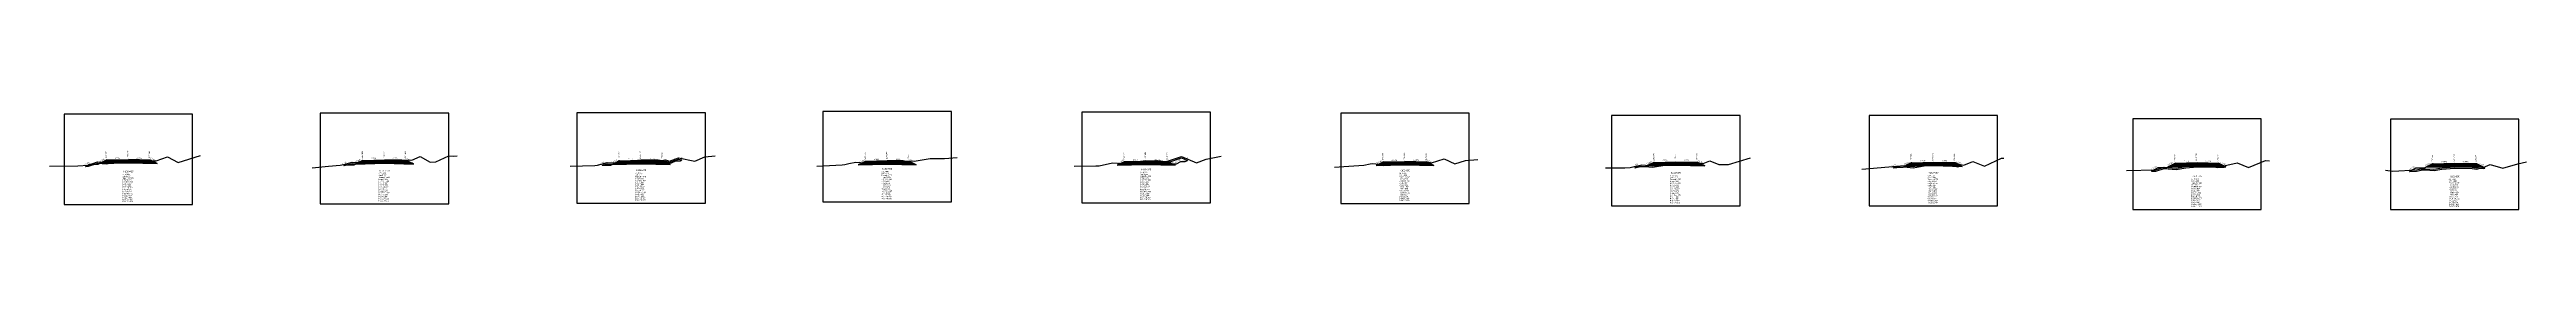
# Model space of a CAD drawing. Extents: x -7 to 78429, y 1189 to 1262.
# Drawn here: x 40492 to 41064, y 1235 to 1257 of the extents above; entities that cross this region are included whole.
import ezdxf
from ezdxf.enums import TextEntityAlignment as Align

# ---------------------------------------------------------------- set-up
doc = ezdxf.new("R2010")
doc.units = 0

msp = doc.modelspace()

# ---------------------------------------------------------------- linework, layer by layer
at = {"layer": 'A4_BORDER', "color": 7}
for points in [[(40495.07, 1235.831), (40524.77, 1235.831), (40524.77, 1256.831), (40495.07, 1256.831), (40495.07, 1235.831)], [(40554.271, 1236.025), (40583.971, 1236.025), (40583.971, 1257.025), (40554.271, 1257.025), (40554.271, 1236.025)], [(40613.601, 1236.145), (40643.301, 1236.145), (40643.301, 1257.145), (40613.601, 1257.145), (40613.601, 1236.145)], [(40670.496, 1236.459), (40700.196, 1236.459), (40700.196, 1257.459), (40670.496, 1257.459), (40670.496, 1236.459)], [(40730.356, 1236.287), (40760.056, 1236.287), (40760.056, 1257.287), (40730.356, 1257.287), (40730.356, 1236.287)], [(40790.204, 1236.069), (40819.904, 1236.069), (40819.904, 1257.069), (40790.204, 1257.069), (40790.204, 1236.069)], [(40852.818, 1235.543), (40882.518, 1235.543), (40882.518, 1256.543), (40852.818, 1256.543), (40852.818, 1235.543)], [(40912.358, 1235.544), (40942.058, 1235.544), (40942.058, 1256.544), (40912.358, 1256.544), (40912.358, 1235.544)], [(40973.321, 1234.731), (41003.021, 1234.731), (41003.021, 1255.731), (40973.321, 1255.731), (40973.321, 1234.731)], [(41032.876, 1234.684), (41062.576, 1234.684), (41062.576, 1255.684), (41032.876, 1255.684), (41032.876, 1234.684)]]:
    msp.add_lwpolyline(points, dxfattribs=at)
at = {"layer": 'CLEAR_GROUND', "color": 8}
for points in [[(40500.025, 1244.681), (40500.698, 1244.729), (40502.836, 1245.478), (40504.802, 1245.303), (40507.194, 1245.709), (40509.936, 1245.881), (40513.901, 1245.864), (40514.737, 1245.692), (40515.962, 1245.671)], [(40559.725, 1244.875), (40559.772, 1244.884), (40561.673, 1245.374), (40563.974, 1245.283), (40566.047, 1245.673), (40569.187, 1245.944), (40573.071, 1245.925), (40573.895, 1245.729), (40574.592, 1245.866)], [(40619.425, 1244.995), (40620.64, 1245.331), (40622.454, 1245.198), (40625.323, 1245.636), (40628.404, 1245.963), (40632.385, 1245.944), (40633.436, 1245.781), (40634.059, 1245.881), (40635.036, 1245.603), (40637.123, 1246.358), (40637.853, 1246.211)], [(40679.125, 1245.309), (40680.224, 1245.224), (40681.979, 1245.544), (40685.348, 1245.809), (40688.975, 1245.734), (40690.087, 1245.512), (40690.743, 1245.704), (40690.784, 1245.7)], [(40738.825, 1245.137), (40739.779, 1245.063), (40741.984, 1245.407), (40745.162, 1245.736), (40748.618, 1245.7), (40749.595, 1245.521), (40750.455, 1245.668), (40753.404, 1246.697), (40754.749, 1246.099)], [(40798.525, 1244.973), (40799.987, 1244.875), (40801.504, 1245.154), (40804.984, 1245.517), (40808.615, 1245.393), (40809.678, 1245.261), (40810.141, 1245.427), (40811.067, 1245.23)], [(40858.225, 1244.393), (40859.821, 1244.745), (40862.288, 1244.546), (40865.102, 1244.953), (40867.606, 1245.244), (40867.69, 1245.234), (40871.587, 1245.196), (40872.657, 1245.082), (40873.576, 1245.181), (40873.609, 1245.175)], [(40917.925, 1244.394), (40918.737, 1244.468), (40920.435, 1244.627), (40922.52, 1244.409), (40925.057, 1244.827), (40927.261, 1244.966), (40931.948, 1244.819), (40932.882, 1244.625), (40933.6, 1244.838), (40933.675, 1244.822)], [(40977.625, 1243.581), (40978.639, 1243.61), (40980.585, 1244.219), (40983.328, 1244.021), (40985.572, 1244.36), (40988.239, 1244.627), (40992.545, 1244.521), (40992.816, 1244.426), (40994.144, 1244.498), (40994.438, 1244.55), (40994.83, 1244.634)], [(41037.325, 1243.534), (41038.925, 1243.616), (41039.983, 1243.838), (41040.966, 1243.87), (41042.97, 1243.724), (41044.801, 1244.089), (41047.712, 1244.327), (41051.768, 1244.247), (41052.749, 1244.024), (41053.611, 1244.278), (41054.403, 1244.178), (41054.741, 1244.327)]]:
    msp.add_lwpolyline(points, dxfattribs=at)
at = {"layer": 'DESIGN_ROAD_TRIMMED', "color": 1}
for points in [[(40500.025, 1244.681), (40500.92, 1245.192), (40502.92, 1245.192), (40504.92, 1246.192), (40504.92, 1246.192), (40504.815, 1246.139), (40504.815, 1246.139), (40504.499, 1245.981), (40504.499, 1245.981), (40504.183, 1245.824), (40504.183, 1245.824), (40503.867, 1245.666), (40503.867, 1245.666), (40503.551, 1245.508), (40503.551, 1245.508), (40503.236, 1245.35), (40509.92, 1245.517), (40509.92, 1245.667), (40509.92, 1245.667), (40509.92, 1245.817), (40509.92, 1245.817), (40509.92, 1245.967), (40509.92, 1245.967), (40509.92, 1246.117), (40509.92, 1246.117), (40509.92, 1246.267), (40509.92, 1246.267), (40509.92, 1246.317), (40509.92, 1246.317), (40509.92, 1246.317), (40509.92, 1246.317), (40509.92, 1246.317), (40509.92, 1246.267), (40509.92, 1246.267), (40509.92, 1246.117), (40509.92, 1246.117), (40509.92, 1245.967), (40509.92, 1245.967), (40509.92, 1245.817), (40509.92, 1245.817), (40509.92, 1245.667), (40509.92, 1245.667), (40509.92, 1245.517), (40516.604, 1245.35), (40516.288, 1245.508), (40516.288, 1245.508), (40515.973, 1245.666), (40515.973, 1245.666), (40515.657, 1245.824), (40515.657, 1245.824), (40515.341, 1245.981), (40515.341, 1245.981), (40515.025, 1246.139), (40515.025, 1246.139), (40514.92, 1246.192), (40514.92, 1246.192), (40515.962, 1245.671)], [(40559.725, 1244.875), (40560.121, 1245.101), (40562.121, 1245.101), (40564.121, 1246.101), (40564.121, 1246.101), (40564.016, 1246.048), (40564.016, 1246.048), (40563.7, 1245.89), (40563.7, 1245.89), (40563.384, 1245.733), (40563.384, 1245.733), (40563.068, 1245.575), (40563.068, 1245.575), (40562.752, 1245.417), (40562.752, 1245.417), (40562.437, 1245.259), (40569.121, 1245.426), (40569.121, 1245.576), (40569.121, 1245.576), (40569.121, 1245.726), (40569.121, 1245.726), (40569.121, 1245.876), (40569.121, 1245.876), (40569.121, 1246.026), (40569.121, 1246.026), (40569.121, 1246.176), (40569.121, 1246.176), (40569.121, 1246.226), (40569.121, 1246.226), (40569.121, 1246.226), (40569.121, 1246.226), (40569.121, 1246.226), (40569.121, 1246.176), (40569.121, 1246.176), (40569.121, 1246.026), (40569.121, 1246.026), (40569.121, 1245.876), (40569.121, 1245.876), (40569.121, 1245.726), (40569.121, 1245.726), (40569.121, 1245.576), (40569.121, 1245.576), (40569.121, 1245.426), (40575.805, 1245.259), (40575.489, 1245.417), (40575.489, 1245.417), (40575.173, 1245.575), (40575.173, 1245.575), (40574.858, 1245.733), (40574.858, 1245.733), (40574.542, 1245.89), (40574.542, 1245.89), (40574.226, 1246.048), (40574.226, 1246.048), (40574.121, 1246.101), (40574.121, 1246.101), (40574.592, 1245.866)], [(40619.425, 1244.995), (40619.451, 1245.01), (40621.451, 1245.01), (40623.451, 1246.01), (40623.451, 1246.01), (40623.346, 1245.957), (40623.346, 1245.957), (40623.03, 1245.799), (40623.03, 1245.799), (40622.714, 1245.642), (40622.714, 1245.642), (40622.399, 1245.484), (40622.399, 1245.484), (40622.083, 1245.326), (40622.083, 1245.326), (40621.767, 1245.168), (40628.451, 1245.335), (40628.451, 1245.485), (40628.451, 1245.485), (40628.451, 1245.635), (40628.451, 1245.635), (40628.451, 1245.785), (40628.451, 1245.785), (40628.451, 1245.935), (40628.451, 1245.935), (40628.451, 1246.085), (40628.451, 1246.085), (40628.451, 1246.135), (40628.451, 1246.135), (40628.451, 1246.135), (40628.451, 1246.135), (40628.451, 1246.135), (40628.451, 1246.085), (40628.451, 1246.085), (40628.451, 1245.935), (40628.451, 1245.935), (40628.451, 1245.785), (40628.451, 1245.785), (40628.451, 1245.635), (40628.451, 1245.635), (40628.451, 1245.485), (40628.451, 1245.485), (40628.451, 1245.335), (40635.135, 1245.168), (40634.82, 1245.326), (40634.82, 1245.326), (40634.504, 1245.484), (40634.504, 1245.484), (40634.188, 1245.642), (40634.188, 1245.642), (40633.872, 1245.799), (40633.872, 1245.799), (40633.556, 1245.957), (40633.556, 1245.957), (40633.451, 1246.01), (40633.451, 1246.01), (40634.451, 1245.51), (40635.451, 1245.51), (40636.451, 1246.01), (40637.451, 1246.01), (40637.853, 1246.211)], [(40679.125, 1245.309), (40680.346, 1245.919), (40680.346, 1245.919), (40680.241, 1245.866), (40680.241, 1245.866), (40679.925, 1245.708), (40679.925, 1245.708), (40679.609, 1245.551), (40679.609, 1245.551), (40679.294, 1245.393), (40679.294, 1245.393), (40678.978, 1245.235), (40678.978, 1245.235), (40678.662, 1245.077), (40685.346, 1245.244), (40685.346, 1245.394), (40685.346, 1245.394), (40685.346, 1245.544), (40685.346, 1245.544), (40685.346, 1245.694), (40685.346, 1245.694), (40685.346, 1245.844), (40685.346, 1245.844), (40685.346, 1245.994), (40685.346, 1245.994), (40685.346, 1246.044), (40685.346, 1246.044), (40685.346, 1246.044), (40685.346, 1246.044), (40685.346, 1246.044), (40685.346, 1245.994), (40685.346, 1245.994), (40685.346, 1245.844), (40685.346, 1245.844), (40685.346, 1245.694), (40685.346, 1245.694), (40685.346, 1245.544), (40685.346, 1245.544), (40685.346, 1245.394), (40685.346, 1245.394), (40685.346, 1245.244), (40692.03, 1245.077), (40691.715, 1245.235), (40691.715, 1245.235), (40691.399, 1245.393), (40691.399, 1245.393), (40691.083, 1245.551), (40691.083, 1245.551), (40690.767, 1245.708), (40690.767, 1245.708), (40690.452, 1245.866), (40690.452, 1245.866), (40690.346, 1245.919), (40690.346, 1245.919), (40690.784, 1245.7)], [(40738.825, 1245.137), (40740.206, 1245.828), (40740.206, 1245.828), (40740.101, 1245.775), (40740.101, 1245.775), (40739.785, 1245.617), (40739.785, 1245.617), (40739.469, 1245.46), (40739.469, 1245.46), (40739.154, 1245.302), (40739.154, 1245.302), (40738.838, 1245.144), (40738.838, 1245.144), (40738.522, 1244.986), (40745.206, 1245.153), (40745.206, 1245.303), (40745.206, 1245.303), (40745.206, 1245.453), (40745.206, 1245.453), (40745.206, 1245.603), (40745.206, 1245.603), (40745.206, 1245.753), (40745.206, 1245.753), (40745.206, 1245.903), (40745.206, 1245.903), (40745.206, 1245.953), (40745.206, 1245.953), (40745.206, 1245.953), (40745.206, 1245.953), (40745.206, 1245.953), (40745.206, 1245.903), (40745.206, 1245.903), (40745.206, 1245.753), (40745.206, 1245.753), (40745.206, 1245.603), (40745.206, 1245.603), (40745.206, 1245.453), (40745.206, 1245.453), (40745.206, 1245.303), (40745.206, 1245.303), (40745.206, 1245.153), (40751.891, 1244.986), (40751.575, 1245.144), (40751.575, 1245.144), (40751.259, 1245.302), (40751.259, 1245.302), (40750.943, 1245.46), (40750.943, 1245.46), (40750.627, 1245.617), (40750.627, 1245.617), (40750.312, 1245.775), (40750.312, 1245.775), (40750.206, 1245.828), (40750.206, 1245.828), (40751.206, 1245.328), (40752.206, 1245.328), (40753.206, 1245.828), (40754.206, 1245.828), (40754.749, 1246.099)], [(40798.525, 1244.973), (40800.054, 1245.737), (40800.054, 1245.737), (40799.949, 1245.684), (40799.949, 1245.684), (40799.633, 1245.526), (40799.633, 1245.526), (40799.317, 1245.369), (40799.317, 1245.369), (40799.002, 1245.211), (40799.002, 1245.211), (40798.686, 1245.053), (40798.686, 1245.053), (40798.37, 1244.895), (40805.054, 1245.062), (40805.054, 1245.212), (40805.054, 1245.212), (40805.054, 1245.362), (40805.054, 1245.362), (40805.054, 1245.512), (40805.054, 1245.512), (40805.054, 1245.662), (40805.054, 1245.662), (40805.054, 1245.812), (40805.054, 1245.812), (40805.054, 1245.862), (40805.054, 1245.862), (40805.054, 1245.862), (40805.054, 1245.862), (40805.054, 1245.862), (40805.054, 1245.812), (40805.054, 1245.812), (40805.054, 1245.662), (40805.054, 1245.662), (40805.054, 1245.512), (40805.054, 1245.512), (40805.054, 1245.362), (40805.054, 1245.362), (40805.054, 1245.212), (40805.054, 1245.212), (40805.054, 1245.062), (40811.738, 1244.895), (40811.423, 1245.053), (40811.423, 1245.053), (40811.107, 1245.211), (40811.107, 1245.211), (40810.791, 1245.369), (40810.791, 1245.369), (40810.475, 1245.526), (40810.475, 1245.526), (40810.159, 1245.684), (40810.159, 1245.684), (40810.054, 1245.737), (40810.054, 1245.737), (40811.067, 1245.23)], [(40858.225, 1244.393), (40858.668, 1244.646), (40860.668, 1244.646), (40862.668, 1245.646), (40862.668, 1245.646), (40862.563, 1245.593), (40862.563, 1245.593), (40862.247, 1245.435), (40862.247, 1245.435), (40861.931, 1245.278), (40861.931, 1245.278), (40861.615, 1245.12), (40861.615, 1245.12), (40861.299, 1244.962), (40861.299, 1244.962), (40860.984, 1244.804), (40867.668, 1244.971), (40867.668, 1245.121), (40867.668, 1245.121), (40867.668, 1245.271), (40867.668, 1245.271), (40867.668, 1245.421), (40867.668, 1245.421), (40867.668, 1245.571), (40867.668, 1245.571), (40867.668, 1245.721), (40867.668, 1245.721), (40867.668, 1245.771), (40867.668, 1245.771), (40867.668, 1245.771), (40867.668, 1245.771), (40867.668, 1245.771), (40867.668, 1245.721), (40867.668, 1245.721), (40867.668, 1245.571), (40867.668, 1245.571), (40867.668, 1245.421), (40867.668, 1245.421), (40867.668, 1245.271), (40867.668, 1245.271), (40867.668, 1245.121), (40867.668, 1245.121), (40867.668, 1244.971), (40874.352, 1244.804), (40874.036, 1244.962), (40874.036, 1244.962), (40873.72, 1245.12), (40873.72, 1245.12), (40873.405, 1245.278), (40873.405, 1245.278), (40873.089, 1245.435), (40873.089, 1245.435), (40872.773, 1245.593), (40872.773, 1245.593), (40872.668, 1245.646), (40872.668, 1245.646), (40873.609, 1245.175)], [(40917.925, 1244.394), (40918.208, 1244.555), (40920.208, 1244.555), (40922.208, 1245.555), (40922.208, 1245.555), (40922.103, 1245.502), (40922.103, 1245.502), (40921.787, 1245.344), (40921.787, 1245.344), (40921.471, 1245.187), (40921.471, 1245.187), (40921.155, 1245.029), (40921.155, 1245.029), (40920.839, 1244.871), (40920.839, 1244.871), (40920.524, 1244.713), (40927.208, 1244.88), (40927.208, 1245.03), (40927.208, 1245.03), (40927.208, 1245.18), (40927.208, 1245.18), (40927.208, 1245.33), (40927.208, 1245.33), (40927.208, 1245.48), (40927.208, 1245.48), (40927.208, 1245.63), (40927.208, 1245.63), (40927.208, 1245.68), (40927.208, 1245.68), (40927.208, 1245.68), (40927.208, 1245.68), (40927.208, 1245.68), (40927.208, 1245.63), (40927.208, 1245.63), (40927.208, 1245.48), (40927.208, 1245.48), (40927.208, 1245.33), (40927.208, 1245.33), (40927.208, 1245.18), (40927.208, 1245.18), (40927.208, 1245.03), (40927.208, 1245.03), (40927.208, 1244.88), (40933.892, 1244.713), (40933.576, 1244.871), (40933.576, 1244.871), (40933.26, 1245.029), (40933.26, 1245.029), (40932.945, 1245.187), (40932.945, 1245.187), (40932.629, 1245.344), (40932.629, 1245.344), (40932.313, 1245.502), (40932.313, 1245.502), (40932.208, 1245.555), (40932.208, 1245.555), (40933.675, 1244.822)], [(40977.625, 1243.581), (40979.171, 1244.464), (40981.171, 1244.464), (40983.171, 1245.464), (40983.171, 1245.464), (40983.066, 1245.411), (40983.066, 1245.411), (40982.75, 1245.253), (40982.75, 1245.253), (40982.434, 1245.096), (40982.434, 1245.096), (40982.119, 1244.938), (40982.119, 1244.938), (40981.803, 1244.78), (40981.803, 1244.78), (40981.487, 1244.622), (40988.171, 1244.789), (40988.171, 1244.939), (40988.171, 1244.939), (40988.171, 1245.089), (40988.171, 1245.089), (40988.171, 1245.239), (40988.171, 1245.239), (40988.171, 1245.389), (40988.171, 1245.389), (40988.171, 1245.539), (40988.171, 1245.539), (40988.171, 1245.589), (40988.171, 1245.589), (40988.171, 1245.589), (40988.171, 1245.589), (40988.171, 1245.589), (40988.171, 1245.539), (40988.171, 1245.539), (40988.171, 1245.389), (40988.171, 1245.389), (40988.171, 1245.239), (40988.171, 1245.239), (40988.171, 1245.089), (40988.171, 1245.089), (40988.171, 1244.939), (40988.171, 1244.939), (40988.171, 1244.789), (40994.855, 1244.622), (40994.54, 1244.78), (40994.54, 1244.78), (40994.224, 1244.938), (40994.224, 1244.938), (40993.908, 1245.096), (40993.908, 1245.096), (40993.592, 1245.253), (40993.592, 1245.253), (40993.276, 1245.411), (40993.276, 1245.411), (40993.171, 1245.464), (40993.171, 1245.464), (40994.83, 1244.634)], [(41037.325, 1243.534), (41038.726, 1244.334), (41040.726, 1244.334), (41042.726, 1245.334), (41042.726, 1245.334), (41042.621, 1245.281), (41042.621, 1245.281), (41042.305, 1245.123), (41042.305, 1245.123), (41041.989, 1244.966), (41041.989, 1244.966), (41041.673, 1244.808), (41041.673, 1244.808), (41041.358, 1244.65), (41041.358, 1244.65), (41041.042, 1244.492), (41047.726, 1244.659), (41047.726, 1244.809), (41047.726, 1244.809), (41047.726, 1244.959), (41047.726, 1244.959), (41047.726, 1245.109), (41047.726, 1245.109), (41047.726, 1245.259), (41047.726, 1245.259), (41047.726, 1245.409), (41047.726, 1245.409), (41047.726, 1245.459), (41047.726, 1245.459), (41047.726, 1245.459), (41047.726, 1245.459), (41047.726, 1245.459), (41047.726, 1245.409), (41047.726, 1245.409), (41047.726, 1245.259), (41047.726, 1245.259), (41047.726, 1245.109), (41047.726, 1245.109), (41047.726, 1244.959), (41047.726, 1244.959), (41047.726, 1244.809), (41047.726, 1244.809), (41047.726, 1244.659), (41054.41, 1244.492), (41054.094, 1244.65), (41054.094, 1244.65), (41053.779, 1244.808), (41053.779, 1244.808), (41053.463, 1244.966), (41053.463, 1244.966), (41053.147, 1245.123), (41053.147, 1245.123), (41052.831, 1245.281), (41052.831, 1245.281), (41052.726, 1245.334), (41052.726, 1245.334), (41054.741, 1244.327)]]:
    msp.add_lwpolyline(points, dxfattribs=at)
at = {"layer": 'FINISHED_ROAD', "color": 2}
for points in [[(40500.92, 1245.192), (40502.92, 1245.192), (40504.92, 1246.192), (40504.92, 1246.192), (40509.92, 1246.317), (40514.92, 1246.192), (40514.92, 1246.192)], [(40560.121, 1245.101), (40562.121, 1245.101), (40564.121, 1246.101), (40564.121, 1246.101), (40569.121, 1246.226), (40574.121, 1246.101), (40574.121, 1246.101)], [(40619.451, 1245.01), (40621.451, 1245.01), (40623.451, 1246.01), (40623.451, 1246.01), (40628.451, 1246.135), (40633.451, 1246.01), (40633.451, 1246.01), (40634.451, 1245.51), (40635.451, 1245.51), (40636.451, 1246.01), (40637.451, 1246.01)], [(40680.346, 1245.919), (40680.346, 1245.919), (40685.346, 1246.044), (40690.346, 1245.919), (40690.346, 1245.919)], [(40740.206, 1245.828), (40740.206, 1245.828), (40745.206, 1245.953), (40750.206, 1245.828), (40750.206, 1245.828), (40751.206, 1245.328), (40752.206, 1245.328), (40753.206, 1245.828), (40754.206, 1245.828)], [(40800.054, 1245.737), (40800.054, 1245.737), (40805.054, 1245.862), (40810.054, 1245.737), (40810.054, 1245.737)], [(40858.668, 1244.646), (40860.668, 1244.646), (40862.668, 1245.646), (40862.668, 1245.646), (40867.668, 1245.771), (40872.668, 1245.646), (40872.668, 1245.646)], [(40918.208, 1244.555), (40920.208, 1244.555), (40922.208, 1245.555), (40922.208, 1245.555), (40927.208, 1245.68), (40932.208, 1245.555), (40932.208, 1245.555)], [(40979.171, 1244.464), (40981.171, 1244.464), (40983.171, 1245.464), (40983.171, 1245.464), (40988.171, 1245.589), (40993.171, 1245.464), (40993.171, 1245.464)], [(41038.726, 1244.334), (41040.726, 1244.334), (41042.726, 1245.334), (41042.726, 1245.334), (41047.726, 1245.459), (41052.726, 1245.334), (41052.726, 1245.334)]]:
    msp.add_lwpolyline(points, dxfattribs=at)
at = {"layer": 'LAYER_0', "color": 4}
for points in [[(40504.92, 1246.192), (40504.815, 1246.139), (40509.92, 1246.267), (40509.92, 1246.317)], [(40564.121, 1246.101), (40564.016, 1246.048), (40569.121, 1246.176), (40569.121, 1246.226)], [(40623.451, 1246.01), (40623.346, 1245.957), (40628.451, 1246.085), (40628.451, 1246.135)], [(40680.346, 1245.919), (40680.241, 1245.866), (40685.346, 1245.994), (40685.346, 1246.044)], [(40740.206, 1245.828), (40740.101, 1245.775), (40745.206, 1245.903), (40745.206, 1245.953)], [(40800.054, 1245.737), (40799.949, 1245.684), (40805.054, 1245.812), (40805.054, 1245.862)], [(40862.668, 1245.646), (40862.563, 1245.593), (40867.668, 1245.721), (40867.668, 1245.771)], [(40922.208, 1245.555), (40922.103, 1245.502), (40927.208, 1245.63), (40927.208, 1245.68)], [(40983.171, 1245.464), (40983.066, 1245.411), (40988.171, 1245.539), (40988.171, 1245.589)], [(41042.726, 1245.334), (41042.621, 1245.281), (41047.726, 1245.409), (41047.726, 1245.459)]]:
    msp.add_lwpolyline(points, dxfattribs=at)
at = {"layer": 'LAYER_1', "color": 4}
for points in [[(40504.815, 1246.139), (40504.499, 1245.981), (40509.92, 1246.117), (40509.92, 1246.267)], [(40564.016, 1246.048), (40563.7, 1245.89), (40569.121, 1246.026), (40569.121, 1246.176)], [(40623.346, 1245.957), (40623.03, 1245.799), (40628.451, 1245.935), (40628.451, 1246.085)], [(40680.241, 1245.866), (40679.925, 1245.708), (40685.346, 1245.844), (40685.346, 1245.994)], [(40740.101, 1245.775), (40739.785, 1245.617), (40745.206, 1245.753), (40745.206, 1245.903)], [(40799.949, 1245.684), (40799.633, 1245.526), (40805.054, 1245.662), (40805.054, 1245.812)], [(40862.563, 1245.593), (40862.247, 1245.435), (40867.668, 1245.571), (40867.668, 1245.721)], [(40922.103, 1245.502), (40921.787, 1245.344), (40927.208, 1245.48), (40927.208, 1245.63)], [(40983.066, 1245.411), (40982.75, 1245.253), (40988.171, 1245.389), (40988.171, 1245.539)], [(41042.621, 1245.281), (41042.305, 1245.123), (41047.726, 1245.259), (41047.726, 1245.409)]]:
    msp.add_lwpolyline(points, dxfattribs=at)
at = {"layer": 'LAYER_10', "color": 6}
for points in [[(40515.973, 1245.666), (40516.288, 1245.508), (40509.92, 1245.667), (40509.92, 1245.817)], [(40575.173, 1245.575), (40575.489, 1245.417), (40569.121, 1245.576), (40569.121, 1245.726)], [(40634.504, 1245.484), (40634.82, 1245.326), (40628.451, 1245.485), (40628.451, 1245.635)], [(40691.399, 1245.393), (40691.715, 1245.235), (40685.346, 1245.394), (40685.346, 1245.544)], [(40751.259, 1245.302), (40751.575, 1245.144), (40745.206, 1245.303), (40745.206, 1245.453)], [(40811.107, 1245.211), (40811.423, 1245.053), (40805.054, 1245.212), (40805.054, 1245.362)], [(40873.72, 1245.12), (40874.036, 1244.962), (40867.668, 1245.121), (40867.668, 1245.271)], [(40933.26, 1245.029), (40933.576, 1244.871), (40927.208, 1245.03), (40927.208, 1245.18)], [(40994.224, 1244.938), (40994.54, 1244.78), (40988.171, 1244.939), (40988.171, 1245.089)], [(41053.779, 1244.808), (41054.094, 1244.65), (41047.726, 1244.809), (41047.726, 1244.959)]]:
    msp.add_lwpolyline(points, dxfattribs=at)
at = {"layer": 'LAYER_11', "color": 6}
for points in [[(40516.288, 1245.508), (40516.604, 1245.35), (40509.92, 1245.517), (40509.92, 1245.667)], [(40575.489, 1245.417), (40575.805, 1245.259), (40569.121, 1245.426), (40569.121, 1245.576)], [(40634.82, 1245.326), (40635.135, 1245.168), (40628.451, 1245.335), (40628.451, 1245.485)], [(40691.715, 1245.235), (40692.03, 1245.077), (40685.346, 1245.244), (40685.346, 1245.394)], [(40751.575, 1245.144), (40751.891, 1244.986), (40745.206, 1245.153), (40745.206, 1245.303)], [(40811.423, 1245.053), (40811.738, 1244.895), (40805.054, 1245.062), (40805.054, 1245.212)], [(40874.036, 1244.962), (40874.352, 1244.804), (40867.668, 1244.971), (40867.668, 1245.121)], [(40933.576, 1244.871), (40933.892, 1244.713), (40927.208, 1244.88), (40927.208, 1245.03)], [(40994.54, 1244.78), (40994.855, 1244.622), (40988.171, 1244.789), (40988.171, 1244.939)], [(41054.094, 1244.65), (41054.41, 1244.492), (41047.726, 1244.659), (41047.726, 1244.809)]]:
    msp.add_lwpolyline(points, dxfattribs=at)
at = {"layer": 'LAYER_2', "color": 4}
for points in [[(40504.499, 1245.981), (40504.183, 1245.824), (40509.92, 1245.967), (40509.92, 1246.117)], [(40563.7, 1245.89), (40563.384, 1245.733), (40569.121, 1245.876), (40569.121, 1246.026)], [(40623.03, 1245.799), (40622.714, 1245.642), (40628.451, 1245.785), (40628.451, 1245.935)], [(40679.925, 1245.708), (40679.609, 1245.551), (40685.346, 1245.694), (40685.346, 1245.844)], [(40739.785, 1245.617), (40739.469, 1245.46), (40745.206, 1245.603), (40745.206, 1245.753)], [(40799.633, 1245.526), (40799.317, 1245.369), (40805.054, 1245.512), (40805.054, 1245.662)], [(40862.247, 1245.435), (40861.931, 1245.278), (40867.668, 1245.421), (40867.668, 1245.571)], [(40921.787, 1245.344), (40921.471, 1245.187), (40927.208, 1245.33), (40927.208, 1245.48)], [(40982.75, 1245.253), (40982.434, 1245.096), (40988.171, 1245.239), (40988.171, 1245.389)], [(41042.305, 1245.123), (41041.989, 1244.966), (41047.726, 1245.109), (41047.726, 1245.259)]]:
    msp.add_lwpolyline(points, dxfattribs=at)
at = {"layer": 'LAYER_3', "color": 4}
for points in [[(40504.183, 1245.824), (40503.867, 1245.666), (40509.92, 1245.817), (40509.92, 1245.967)], [(40563.384, 1245.733), (40563.068, 1245.575), (40569.121, 1245.726), (40569.121, 1245.876)], [(40622.714, 1245.642), (40622.399, 1245.484), (40628.451, 1245.635), (40628.451, 1245.785)], [(40679.609, 1245.551), (40679.294, 1245.393), (40685.346, 1245.544), (40685.346, 1245.694)], [(40739.469, 1245.46), (40739.154, 1245.302), (40745.206, 1245.453), (40745.206, 1245.603)], [(40799.317, 1245.369), (40799.002, 1245.211), (40805.054, 1245.362), (40805.054, 1245.512)], [(40861.931, 1245.278), (40861.615, 1245.12), (40867.668, 1245.271), (40867.668, 1245.421)], [(40921.471, 1245.187), (40921.155, 1245.029), (40927.208, 1245.18), (40927.208, 1245.33)], [(40982.434, 1245.096), (40982.119, 1244.938), (40988.171, 1245.089), (40988.171, 1245.239)], [(41041.989, 1244.966), (41041.673, 1244.808), (41047.726, 1244.959), (41047.726, 1245.109)]]:
    msp.add_lwpolyline(points, dxfattribs=at)
at = {"layer": 'LAYER_4', "color": 4}
for points in [[(40503.867, 1245.666), (40503.551, 1245.508), (40509.92, 1245.667), (40509.92, 1245.817)], [(40563.068, 1245.575), (40562.752, 1245.417), (40569.121, 1245.576), (40569.121, 1245.726)], [(40622.399, 1245.484), (40622.083, 1245.326), (40628.451, 1245.485), (40628.451, 1245.635)], [(40679.294, 1245.393), (40678.978, 1245.235), (40685.346, 1245.394), (40685.346, 1245.544)], [(40739.154, 1245.302), (40738.838, 1245.144), (40745.206, 1245.303), (40745.206, 1245.453)], [(40799.002, 1245.211), (40798.686, 1245.053), (40805.054, 1245.212), (40805.054, 1245.362)], [(40861.615, 1245.12), (40861.299, 1244.962), (40867.668, 1245.121), (40867.668, 1245.271)], [(40921.155, 1245.029), (40920.839, 1244.871), (40927.208, 1245.03), (40927.208, 1245.18)], [(40982.119, 1244.938), (40981.803, 1244.78), (40988.171, 1244.939), (40988.171, 1245.089)], [(41041.673, 1244.808), (41041.358, 1244.65), (41047.726, 1244.809), (41047.726, 1244.959)]]:
    msp.add_lwpolyline(points, dxfattribs=at)
at = {"layer": 'LAYER_5', "color": 4}
for points in [[(40503.551, 1245.508), (40503.236, 1245.35), (40509.92, 1245.517), (40509.92, 1245.667)], [(40562.752, 1245.417), (40562.437, 1245.259), (40569.121, 1245.426), (40569.121, 1245.576)], [(40622.083, 1245.326), (40621.767, 1245.168), (40628.451, 1245.335), (40628.451, 1245.485)], [(40678.978, 1245.235), (40678.662, 1245.077), (40685.346, 1245.244), (40685.346, 1245.394)], [(40738.838, 1245.144), (40738.522, 1244.986), (40745.206, 1245.153), (40745.206, 1245.303)], [(40798.686, 1245.053), (40798.37, 1244.895), (40805.054, 1245.062), (40805.054, 1245.212)], [(40861.299, 1244.962), (40860.984, 1244.804), (40867.668, 1244.971), (40867.668, 1245.121)], [(40920.839, 1244.871), (40920.524, 1244.713), (40927.208, 1244.88), (40927.208, 1245.03)], [(40981.803, 1244.78), (40981.487, 1244.622), (40988.171, 1244.789), (40988.171, 1244.939)], [(41041.358, 1244.65), (41041.042, 1244.492), (41047.726, 1244.659), (41047.726, 1244.809)]]:
    msp.add_lwpolyline(points, dxfattribs=at)
at = {"layer": 'LAYER_6', "color": 6}
for points in [[(40514.92, 1246.192), (40515.025, 1246.139), (40509.92, 1246.267), (40509.92, 1246.317)], [(40574.121, 1246.101), (40574.226, 1246.048), (40569.121, 1246.176), (40569.121, 1246.226)], [(40633.451, 1246.01), (40633.556, 1245.957), (40628.451, 1246.085), (40628.451, 1246.135)], [(40690.346, 1245.919), (40690.452, 1245.866), (40685.346, 1245.994), (40685.346, 1246.044)], [(40750.206, 1245.828), (40750.312, 1245.775), (40745.206, 1245.903), (40745.206, 1245.953)], [(40810.054, 1245.737), (40810.159, 1245.684), (40805.054, 1245.812), (40805.054, 1245.862)], [(40872.668, 1245.646), (40872.773, 1245.593), (40867.668, 1245.721), (40867.668, 1245.771)], [(40932.208, 1245.555), (40932.313, 1245.502), (40927.208, 1245.63), (40927.208, 1245.68)], [(40993.171, 1245.464), (40993.276, 1245.411), (40988.171, 1245.539), (40988.171, 1245.589)], [(41052.726, 1245.334), (41052.831, 1245.281), (41047.726, 1245.409), (41047.726, 1245.459)]]:
    msp.add_lwpolyline(points, dxfattribs=at)
at = {"layer": 'LAYER_7', "color": 6}
for points in [[(40515.025, 1246.139), (40515.341, 1245.981), (40509.92, 1246.117), (40509.92, 1246.267)], [(40574.226, 1246.048), (40574.542, 1245.89), (40569.121, 1246.026), (40569.121, 1246.176)], [(40633.556, 1245.957), (40633.872, 1245.799), (40628.451, 1245.935), (40628.451, 1246.085)], [(40690.452, 1245.866), (40690.767, 1245.708), (40685.346, 1245.844), (40685.346, 1245.994)], [(40750.312, 1245.775), (40750.627, 1245.617), (40745.206, 1245.753), (40745.206, 1245.903)], [(40810.159, 1245.684), (40810.475, 1245.526), (40805.054, 1245.662), (40805.054, 1245.812)], [(40872.773, 1245.593), (40873.089, 1245.435), (40867.668, 1245.571), (40867.668, 1245.721)], [(40932.313, 1245.502), (40932.629, 1245.344), (40927.208, 1245.48), (40927.208, 1245.63)], [(40993.276, 1245.411), (40993.592, 1245.253), (40988.171, 1245.389), (40988.171, 1245.539)], [(41052.831, 1245.281), (41053.147, 1245.123), (41047.726, 1245.259), (41047.726, 1245.409)]]:
    msp.add_lwpolyline(points, dxfattribs=at)
at = {"layer": 'LAYER_8', "color": 6}
for points in [[(40515.341, 1245.981), (40515.657, 1245.824), (40509.92, 1245.967), (40509.92, 1246.117)], [(40574.542, 1245.89), (40574.858, 1245.733), (40569.121, 1245.876), (40569.121, 1246.026)], [(40633.872, 1245.799), (40634.188, 1245.642), (40628.451, 1245.785), (40628.451, 1245.935)], [(40690.767, 1245.708), (40691.083, 1245.551), (40685.346, 1245.694), (40685.346, 1245.844)], [(40750.627, 1245.617), (40750.943, 1245.46), (40745.206, 1245.603), (40745.206, 1245.753)], [(40810.475, 1245.526), (40810.791, 1245.369), (40805.054, 1245.512), (40805.054, 1245.662)], [(40873.089, 1245.435), (40873.405, 1245.278), (40867.668, 1245.421), (40867.668, 1245.571)], [(40932.629, 1245.344), (40932.945, 1245.187), (40927.208, 1245.33), (40927.208, 1245.48)], [(40993.592, 1245.253), (40993.908, 1245.096), (40988.171, 1245.239), (40988.171, 1245.389)], [(41053.147, 1245.123), (41053.463, 1244.966), (41047.726, 1245.109), (41047.726, 1245.259)]]:
    msp.add_lwpolyline(points, dxfattribs=at)
at = {"layer": 'LAYER_9', "color": 6}
for points in [[(40515.657, 1245.824), (40515.973, 1245.666), (40509.92, 1245.817), (40509.92, 1245.967)], [(40574.858, 1245.733), (40575.173, 1245.575), (40569.121, 1245.726), (40569.121, 1245.876)], [(40634.188, 1245.642), (40634.504, 1245.484), (40628.451, 1245.635), (40628.451, 1245.785)], [(40691.083, 1245.551), (40691.399, 1245.393), (40685.346, 1245.544), (40685.346, 1245.694)], [(40750.943, 1245.46), (40751.259, 1245.302), (40745.206, 1245.453), (40745.206, 1245.603)], [(40810.791, 1245.369), (40811.107, 1245.211), (40805.054, 1245.362), (40805.054, 1245.512)], [(40873.405, 1245.278), (40873.72, 1245.12), (40867.668, 1245.271), (40867.668, 1245.421)], [(40932.945, 1245.187), (40933.26, 1245.029), (40927.208, 1245.18), (40927.208, 1245.33)], [(40993.908, 1245.096), (40994.224, 1244.938), (40988.171, 1245.089), (40988.171, 1245.239)], [(41053.463, 1244.966), (41053.779, 1244.808), (41047.726, 1244.959), (41047.726, 1245.109)]]:
    msp.add_lwpolyline(points, dxfattribs=at)
at = {"layer": 'NATURAL_GROUND', "color": 3}
for points in [[(40491.685, 1244.775), (40498.223, 1244.852), (40500.637, 1245.026), (40502.798, 1245.783), (40504.79, 1245.605), (40507.16, 1246.008), (40509.927, 1246.181), (40513.932, 1246.164), (40514.77, 1245.991), (40516.308, 1245.965), (40518.942, 1246.925), (40521.455, 1245.622), (40526.566, 1247.263)], [(40552.438, 1244.334), (40556.214, 1244.792), (40558.903, 1245.019), (40559.706, 1245.177), (40561.641, 1245.675), (40563.952, 1245.584), (40566.006, 1245.97), (40569.175, 1246.244), (40573.107, 1246.225), (40573.901, 1246.035), (40574.862, 1246.224), (40575.472, 1246.144), (40577.408, 1247.002), (40579.675, 1245.656), (40580.967, 1245.789), (40583.982, 1247.144), (40585.169, 1247.108), (40585.945, 1247.155)], [(40612.075, 1244.737), (40617.781, 1244.926), (40618.368, 1245.014), (40620.61, 1245.634), (40622.442, 1245.499), (40625.284, 1245.933), (40628.389, 1246.263), (40632.409, 1246.244), (40633.435, 1246.085), (40634.077, 1246.188), (40635.025, 1245.918), (40637.1, 1246.669), (40640.849, 1245.911), (40643.201, 1246.951), (40645.597, 1247.144)], [(40669.052, 1244.77), (40674.901, 1245.092), (40675.577, 1245.162), (40676.457, 1245.407), (40678.073, 1245.691), (40680.208, 1245.526), (40681.94, 1245.841), (40685.339, 1246.109), (40689.008, 1246.033), (40690.073, 1245.82), (40690.714, 1246.009), (40691.563, 1245.924), (40695.286, 1246.503), (40698.577, 1246.514), (40701.53, 1246.747)], [(40728.553, 1244.774), (40733.618, 1244.864), (40734.323, 1244.825), (40737.471, 1245.544), (40739.767, 1245.365), (40741.945, 1245.704), (40745.148, 1246.036), (40748.646, 1246), (40749.597, 1245.826), (40750.38, 1245.959), (40753.417, 1247.019), (40756.826, 1245.504), (40759.108, 1246.389), (40762.571, 1247.085)], [(40788.738, 1244.561), (40790.925, 1244.708), (40795.506, 1244.967), (40796.99, 1245.304), (40797.519, 1245.34), (40799.969, 1245.177), (40801.461, 1245.451), (40804.973, 1245.818), (40808.638, 1245.692), (40809.644, 1245.567), (40810.12, 1245.738), (40811.17, 1245.515), (40814.116, 1246.435), (40816.612, 1245.288), (40819.062, 1246.068), (40821.88, 1246.329)], [(40851.44, 1244.363), (40855.904, 1244.406), (40857.121, 1244.457), (40859.8, 1245.048), (40862.279, 1244.848), (40865.063, 1245.251), (40867.606, 1245.546), (40867.709, 1245.534), (40871.605, 1245.496), (40872.657, 1245.384), (40873.587, 1245.484), (40873.996, 1245.41), (40875.521, 1245.969), (40877.591, 1245.161), (40879.847, 1245.171), (40884.919, 1246.693)], [(40910.674, 1244.027), (40918.709, 1244.767), (40920.437, 1244.929), (40922.511, 1244.711), (40925.023, 1245.125), (40927.256, 1245.266), (40931.984, 1245.118), (40932.869, 1244.934), (40933.59, 1245.148), (40934.273, 1244.995), (40936.35, 1245.832), (40939.068, 1244.779), (40942.945, 1246.645), (40943.494, 1246.632)], [(40971.835, 1243.715), (40978.589, 1243.908), (40980.55, 1244.522), (40983.316, 1244.322), (40985.534, 1244.658), (40988.228, 1244.928), (40992.6, 1244.82), (40992.859, 1244.728), (40994.11, 1244.797), (40994.38, 1244.844), (40997.452, 1245.507), (41000.04, 1244.426), (41003.996, 1246.089), (41004.886, 1246.031)], [(41031.725, 1243.801), (41033.432, 1243.634), (41038.886, 1243.914), (41039.947, 1244.137), (41040.972, 1244.17), (41042.951, 1244.026), (41044.759, 1244.386), (41047.703, 1244.627), (41051.805, 1244.546), (41052.739, 1244.334), (41053.587, 1244.583), (41054.358, 1244.486), (41055.922, 1245.175), (41058.832, 1244.29), (41062.311, 1245.314), (41064.332, 1245.762)]]:
    msp.add_lwpolyline(points, dxfattribs=at)
at = {"layer": 'STRUCTURE_LEFT', "color": 4}
for points in [[(40504.92, 1246.192), (40504.815, 1246.139), (40504.815, 1246.139), (40504.499, 1245.981), (40504.499, 1245.981), (40504.183, 1245.824), (40504.183, 1245.824), (40503.867, 1245.666), (40503.867, 1245.666), (40503.551, 1245.508), (40503.551, 1245.508), (40503.236, 1245.35), (40509.92, 1245.517), (40509.92, 1245.667), (40509.92, 1245.667), (40509.92, 1245.817), (40509.92, 1245.817), (40509.92, 1245.967), (40509.92, 1245.967), (40509.92, 1246.117), (40509.92, 1246.117), (40509.92, 1246.267), (40509.92, 1246.267), (40509.92, 1246.317), (40509.92, 1246.317)], [(40564.121, 1246.101), (40564.016, 1246.048), (40564.016, 1246.048), (40563.7, 1245.89), (40563.7, 1245.89), (40563.384, 1245.733), (40563.384, 1245.733), (40563.068, 1245.575), (40563.068, 1245.575), (40562.752, 1245.417), (40562.752, 1245.417), (40562.437, 1245.259), (40569.121, 1245.426), (40569.121, 1245.576), (40569.121, 1245.576), (40569.121, 1245.726), (40569.121, 1245.726), (40569.121, 1245.876), (40569.121, 1245.876), (40569.121, 1246.026), (40569.121, 1246.026), (40569.121, 1246.176), (40569.121, 1246.176), (40569.121, 1246.226), (40569.121, 1246.226)], [(40623.451, 1246.01), (40623.346, 1245.957), (40623.346, 1245.957), (40623.03, 1245.799), (40623.03, 1245.799), (40622.714, 1245.642), (40622.714, 1245.642), (40622.399, 1245.484), (40622.399, 1245.484), (40622.083, 1245.326), (40622.083, 1245.326), (40621.767, 1245.168), (40628.451, 1245.335), (40628.451, 1245.485), (40628.451, 1245.485), (40628.451, 1245.635), (40628.451, 1245.635), (40628.451, 1245.785), (40628.451, 1245.785), (40628.451, 1245.935), (40628.451, 1245.935), (40628.451, 1246.085), (40628.451, 1246.085), (40628.451, 1246.135), (40628.451, 1246.135)], [(40680.346, 1245.919), (40680.241, 1245.866), (40680.241, 1245.866), (40679.925, 1245.708), (40679.925, 1245.708), (40679.609, 1245.551), (40679.609, 1245.551), (40679.294, 1245.393), (40679.294, 1245.393), (40678.978, 1245.235), (40678.978, 1245.235), (40678.662, 1245.077), (40685.346, 1245.244), (40685.346, 1245.394), (40685.346, 1245.394), (40685.346, 1245.544), (40685.346, 1245.544), (40685.346, 1245.694), (40685.346, 1245.694), (40685.346, 1245.844), (40685.346, 1245.844), (40685.346, 1245.994), (40685.346, 1245.994), (40685.346, 1246.044), (40685.346, 1246.044)], [(40740.206, 1245.828), (40740.101, 1245.775), (40740.101, 1245.775), (40739.785, 1245.617), (40739.785, 1245.617), (40739.469, 1245.46), (40739.469, 1245.46), (40739.154, 1245.302), (40739.154, 1245.302), (40738.838, 1245.144), (40738.838, 1245.144), (40738.522, 1244.986), (40745.206, 1245.153), (40745.206, 1245.303), (40745.206, 1245.303), (40745.206, 1245.453), (40745.206, 1245.453), (40745.206, 1245.603), (40745.206, 1245.603), (40745.206, 1245.753), (40745.206, 1245.753), (40745.206, 1245.903), (40745.206, 1245.903), (40745.206, 1245.953), (40745.206, 1245.953)], [(40800.054, 1245.737), (40799.949, 1245.684), (40799.949, 1245.684), (40799.633, 1245.526), (40799.633, 1245.526), (40799.317, 1245.369), (40799.317, 1245.369), (40799.002, 1245.211), (40799.002, 1245.211), (40798.686, 1245.053), (40798.686, 1245.053), (40798.37, 1244.895), (40805.054, 1245.062), (40805.054, 1245.212), (40805.054, 1245.212), (40805.054, 1245.362), (40805.054, 1245.362), (40805.054, 1245.512), (40805.054, 1245.512), (40805.054, 1245.662), (40805.054, 1245.662), (40805.054, 1245.812), (40805.054, 1245.812), (40805.054, 1245.862), (40805.054, 1245.862)], [(40862.668, 1245.646), (40862.563, 1245.593), (40862.563, 1245.593), (40862.247, 1245.435), (40862.247, 1245.435), (40861.931, 1245.278), (40861.931, 1245.278), (40861.615, 1245.12), (40861.615, 1245.12), (40861.299, 1244.962), (40861.299, 1244.962), (40860.984, 1244.804), (40867.668, 1244.971), (40867.668, 1245.121), (40867.668, 1245.121), (40867.668, 1245.271), (40867.668, 1245.271), (40867.668, 1245.421), (40867.668, 1245.421), (40867.668, 1245.571), (40867.668, 1245.571), (40867.668, 1245.721), (40867.668, 1245.721), (40867.668, 1245.771), (40867.668, 1245.771)], [(40922.208, 1245.555), (40922.103, 1245.502), (40922.103, 1245.502), (40921.787, 1245.344), (40921.787, 1245.344), (40921.471, 1245.187), (40921.471, 1245.187), (40921.155, 1245.029), (40921.155, 1245.029), (40920.839, 1244.871), (40920.839, 1244.871), (40920.524, 1244.713), (40927.208, 1244.88), (40927.208, 1245.03), (40927.208, 1245.03), (40927.208, 1245.18), (40927.208, 1245.18), (40927.208, 1245.33), (40927.208, 1245.33), (40927.208, 1245.48), (40927.208, 1245.48), (40927.208, 1245.63), (40927.208, 1245.63), (40927.208, 1245.68), (40927.208, 1245.68)], [(40983.171, 1245.464), (40983.066, 1245.411), (40983.066, 1245.411), (40982.75, 1245.253), (40982.75, 1245.253), (40982.434, 1245.096), (40982.434, 1245.096), (40982.119, 1244.938), (40982.119, 1244.938), (40981.803, 1244.78), (40981.803, 1244.78), (40981.487, 1244.622), (40988.171, 1244.789), (40988.171, 1244.939), (40988.171, 1244.939), (40988.171, 1245.089), (40988.171, 1245.089), (40988.171, 1245.239), (40988.171, 1245.239), (40988.171, 1245.389), (40988.171, 1245.389), (40988.171, 1245.539), (40988.171, 1245.539), (40988.171, 1245.589), (40988.171, 1245.589)], [(41042.726, 1245.334), (41042.621, 1245.281), (41042.621, 1245.281), (41042.305, 1245.123), (41042.305, 1245.123), (41041.989, 1244.966), (41041.989, 1244.966), (41041.673, 1244.808), (41041.673, 1244.808), (41041.358, 1244.65), (41041.358, 1244.65), (41041.042, 1244.492), (41047.726, 1244.659), (41047.726, 1244.809), (41047.726, 1244.809), (41047.726, 1244.959), (41047.726, 1244.959), (41047.726, 1245.109), (41047.726, 1245.109), (41047.726, 1245.259), (41047.726, 1245.259), (41047.726, 1245.409), (41047.726, 1245.409), (41047.726, 1245.459), (41047.726, 1245.459)]]:
    msp.add_lwpolyline(points, dxfattribs=at)
at = {"layer": 'STRUCTURE_RIGHT', "color": 6}
for points in [[(40509.92, 1246.317), (40509.92, 1246.317), (40509.92, 1246.267), (40509.92, 1246.267), (40509.92, 1246.117), (40509.92, 1246.117), (40509.92, 1245.967), (40509.92, 1245.967), (40509.92, 1245.817), (40509.92, 1245.817), (40509.92, 1245.667), (40509.92, 1245.667), (40509.92, 1245.517), (40516.604, 1245.35), (40516.288, 1245.508), (40516.288, 1245.508), (40515.973, 1245.666), (40515.973, 1245.666), (40515.657, 1245.824), (40515.657, 1245.824), (40515.341, 1245.981), (40515.341, 1245.981), (40515.025, 1246.139), (40515.025, 1246.139), (40514.92, 1246.192)], [(40569.121, 1246.226), (40569.121, 1246.226), (40569.121, 1246.176), (40569.121, 1246.176), (40569.121, 1246.026), (40569.121, 1246.026), (40569.121, 1245.876), (40569.121, 1245.876), (40569.121, 1245.726), (40569.121, 1245.726), (40569.121, 1245.576), (40569.121, 1245.576), (40569.121, 1245.426), (40575.805, 1245.259), (40575.489, 1245.417), (40575.489, 1245.417), (40575.173, 1245.575), (40575.173, 1245.575), (40574.858, 1245.733), (40574.858, 1245.733), (40574.542, 1245.89), (40574.542, 1245.89), (40574.226, 1246.048), (40574.226, 1246.048), (40574.121, 1246.101)], [(40628.451, 1246.135), (40628.451, 1246.135), (40628.451, 1246.085), (40628.451, 1246.085), (40628.451, 1245.935), (40628.451, 1245.935), (40628.451, 1245.785), (40628.451, 1245.785), (40628.451, 1245.635), (40628.451, 1245.635), (40628.451, 1245.485), (40628.451, 1245.485), (40628.451, 1245.335), (40635.135, 1245.168), (40634.82, 1245.326), (40634.82, 1245.326), (40634.504, 1245.484), (40634.504, 1245.484), (40634.188, 1245.642), (40634.188, 1245.642), (40633.872, 1245.799), (40633.872, 1245.799), (40633.556, 1245.957), (40633.556, 1245.957), (40633.451, 1246.01)], [(40685.346, 1246.044), (40685.346, 1246.044), (40685.346, 1245.994), (40685.346, 1245.994), (40685.346, 1245.844), (40685.346, 1245.844), (40685.346, 1245.694), (40685.346, 1245.694), (40685.346, 1245.544), (40685.346, 1245.544), (40685.346, 1245.394), (40685.346, 1245.394), (40685.346, 1245.244), (40692.03, 1245.077), (40691.715, 1245.235), (40691.715, 1245.235), (40691.399, 1245.393), (40691.399, 1245.393), (40691.083, 1245.551), (40691.083, 1245.551), (40690.767, 1245.708), (40690.767, 1245.708), (40690.452, 1245.866), (40690.452, 1245.866), (40690.346, 1245.919)], [(40745.206, 1245.953), (40745.206, 1245.953), (40745.206, 1245.903), (40745.206, 1245.903), (40745.206, 1245.753), (40745.206, 1245.753), (40745.206, 1245.603), (40745.206, 1245.603), (40745.206, 1245.453), (40745.206, 1245.453), (40745.206, 1245.303), (40745.206, 1245.303), (40745.206, 1245.153), (40751.891, 1244.986), (40751.575, 1245.144), (40751.575, 1245.144), (40751.259, 1245.302), (40751.259, 1245.302), (40750.943, 1245.46), (40750.943, 1245.46), (40750.627, 1245.617), (40750.627, 1245.617), (40750.312, 1245.775), (40750.312, 1245.775), (40750.206, 1245.828)], [(40805.054, 1245.862), (40805.054, 1245.862), (40805.054, 1245.812), (40805.054, 1245.812), (40805.054, 1245.662), (40805.054, 1245.662), (40805.054, 1245.512), (40805.054, 1245.512), (40805.054, 1245.362), (40805.054, 1245.362), (40805.054, 1245.212), (40805.054, 1245.212), (40805.054, 1245.062), (40811.738, 1244.895), (40811.423, 1245.053), (40811.423, 1245.053), (40811.107, 1245.211), (40811.107, 1245.211), (40810.791, 1245.369), (40810.791, 1245.369), (40810.475, 1245.526), (40810.475, 1245.526), (40810.159, 1245.684), (40810.159, 1245.684), (40810.054, 1245.737)], [(40867.668, 1245.771), (40867.668, 1245.771), (40867.668, 1245.721), (40867.668, 1245.721), (40867.668, 1245.571), (40867.668, 1245.571), (40867.668, 1245.421), (40867.668, 1245.421), (40867.668, 1245.271), (40867.668, 1245.271), (40867.668, 1245.121), (40867.668, 1245.121), (40867.668, 1244.971), (40874.352, 1244.804), (40874.036, 1244.962), (40874.036, 1244.962), (40873.72, 1245.12), (40873.72, 1245.12), (40873.405, 1245.278), (40873.405, 1245.278), (40873.089, 1245.435), (40873.089, 1245.435), (40872.773, 1245.593), (40872.773, 1245.593), (40872.668, 1245.646)], [(40927.208, 1245.68), (40927.208, 1245.68), (40927.208, 1245.63), (40927.208, 1245.63), (40927.208, 1245.48), (40927.208, 1245.48), (40927.208, 1245.33), (40927.208, 1245.33), (40927.208, 1245.18), (40927.208, 1245.18), (40927.208, 1245.03), (40927.208, 1245.03), (40927.208, 1244.88), (40933.892, 1244.713), (40933.576, 1244.871), (40933.576, 1244.871), (40933.26, 1245.029), (40933.26, 1245.029), (40932.945, 1245.187), (40932.945, 1245.187), (40932.629, 1245.344), (40932.629, 1245.344), (40932.313, 1245.502), (40932.313, 1245.502), (40932.208, 1245.555)], [(40988.171, 1245.589), (40988.171, 1245.589), (40988.171, 1245.539), (40988.171, 1245.539), (40988.171, 1245.389), (40988.171, 1245.389), (40988.171, 1245.239), (40988.171, 1245.239), (40988.171, 1245.089), (40988.171, 1245.089), (40988.171, 1244.939), (40988.171, 1244.939), (40988.171, 1244.789), (40994.855, 1244.622), (40994.54, 1244.78), (40994.54, 1244.78), (40994.224, 1244.938), (40994.224, 1244.938), (40993.908, 1245.096), (40993.908, 1245.096), (40993.592, 1245.253), (40993.592, 1245.253), (40993.276, 1245.411), (40993.276, 1245.411), (40993.171, 1245.464)], [(41047.726, 1245.459), (41047.726, 1245.459), (41047.726, 1245.409), (41047.726, 1245.409), (41047.726, 1245.259), (41047.726, 1245.259), (41047.726, 1245.109), (41047.726, 1245.109), (41047.726, 1244.959), (41047.726, 1244.959), (41047.726, 1244.809), (41047.726, 1244.809), (41047.726, 1244.659), (41054.41, 1244.492), (41054.094, 1244.65), (41054.094, 1244.65), (41053.779, 1244.808), (41053.779, 1244.808), (41053.463, 1244.966), (41053.463, 1244.966), (41053.147, 1245.123), (41053.147, 1245.123), (41052.831, 1245.281), (41052.831, 1245.281), (41052.726, 1245.334)]]:
    msp.add_lwpolyline(points, dxfattribs=at)

# ---------------------------------------------------------------- texts
at = {"layer": 'INFO_TEXT'}
for s, p in [('AT:0.463', (40508.57, 1242.731)), ('AT:0.059', (40567.771, 1242.925)), ('AW:5.298', (40567.771, 1242.475)), ('AT:0.000', (40627.101, 1243.045)), ('AW:7.360', (40627.101, 1242.595)), ('AT:0.000', (40683.996, 1243.359)), ('AW:5.591', (40683.996, 1242.909)), ('Topsoil:3.525', (40683.996, 1242.459)), ('AT:0.000', (40743.856, 1243.187)), ('AW:8.326', (40743.856, 1242.737)), ('AT:0.031', (40803.704, 1242.969)), ('AW:3.893', (40803.704, 1242.519)), ('AT:0.750', (40866.318, 1242.443)), ('AT:1.077', (40925.858, 1242.444)), ('AW:3.708', (40508.57, 1242.281)), ('Topsoil:4.839', (40508.57, 1241.831)), ('L:top:0.253', (40508.57, 1241.381)), ('L:CRR:0.789', (40508.57, 1240.931)), ('L:C1:0.837', (40508.57, 1240.481)), ('L:C2:0.884', (40508.57, 1240.031)), ('L:G15:0.932', (40508.57, 1239.581)), ('L:G7:0.979', (40508.57, 1239.131)), ('R:top:0.253', (40508.57, 1238.681)), ('R:CRR:0.789', (40508.57, 1238.231)), ('R:C1:0.837', (40508.57, 1237.781)), ('R:C2:0.884', (40508.57, 1237.331)), ('R:G15:0.932', (40508.57, 1236.881)), ('Topsoil:4.504', (40567.771, 1242.025)), ('L:top:0.253', (40567.771, 1241.575)), ('L:CRR:0.789', (40567.771, 1241.125)), ('L:C1:0.837', (40567.771, 1240.675)), ('L:C2:0.884', (40567.771, 1240.225)), ('L:G15:0.932', (40567.771, 1239.775)), ('L:G7:0.979', (40567.771, 1239.325)), ('R:top:0.253', (40567.771, 1238.875)), ('R:CRR:0.789', (40567.771, 1238.425)), ('R:C1:0.837', (40567.771, 1237.975)), ('R:C2:0.884', (40567.771, 1237.525)), ('R:G15:0.932', (40567.771, 1237.075)), ('R:G17:0.979', (40567.771, 1236.625)), ('Topsoil:5.620', (40627.101, 1242.145)), ('L:top:0.253', (40627.101, 1241.695)), ('L:CRR:0.789', (40627.101, 1241.245)), ('L:C1:0.837', (40627.101, 1240.795)), ('L:C2:0.884', (40627.101, 1240.345)), ('L:G15:0.932', (40627.101, 1239.895)), ('L:G7:0.979', (40627.101, 1239.445)), ('R:top:0.253', (40627.101, 1238.995)), ('R:CRR:0.789', (40627.101, 1238.545)), ('R:C1:0.837', (40627.101, 1238.095)), ('R:C2:0.884', (40627.101, 1237.645)), ('R:G15:0.932', (40627.101, 1237.195)), ('R:G17:0.979', (40627.101, 1236.745)), ('L:top:0.253', (40683.996, 1242.009)), ('L:CRR:0.789', (40683.996, 1241.559)), ('L:C1:0.837', (40683.996, 1241.109)), ('L:C2:0.884', (40683.996, 1240.659)), ('L:G15:0.932', (40683.996, 1240.209)), ('L:G7:0.979', (40683.996, 1239.759)), ('R:top:0.253', (40683.996, 1239.309)), ('R:CRR:0.789', (40683.996, 1238.859)), ('R:C1:0.837', (40683.996, 1238.409)), ('R:C2:0.884', (40683.996, 1237.959)), ('R:G15:0.932', (40683.996, 1237.509)), ('R:G17:0.979', (40683.996, 1237.059)), ('Topsoil:4.890', (40743.856, 1242.287)), ('L:top:0.253', (40743.856, 1241.837)), ('L:CRR:0.789', (40743.856, 1241.387)), ('L:C1:0.837', (40743.856, 1240.937)), ('L:C2:0.884', (40743.856, 1240.487)), ('L:G15:0.932', (40743.856, 1240.037)), ('L:G7:0.979', (40743.856, 1239.587)), ('R:top:0.253', (40743.856, 1239.137)), ('R:CRR:0.789', (40743.856, 1238.687)), ('R:C1:0.837', (40743.856, 1238.237)), ('R:C2:0.884', (40743.856, 1237.787)), ('R:G15:0.932', (40743.856, 1237.337)), ('R:G17:0.979', (40743.856, 1236.887)), ('Topsoil:3.795', (40803.704, 1242.069)), ('L:top:0.253', (40803.704, 1241.619)), ('L:CRR:0.789', (40803.704, 1241.169)), ('L:C1:0.837', (40803.704, 1240.719)), ('L:C2:0.884', (40803.704, 1240.269)), ('L:G15:0.932', (40803.704, 1239.819)), ('L:G7:0.979', (40803.704, 1239.369)), ('R:top:0.253', (40803.704, 1238.919)), ('R:CRR:0.789', (40803.704, 1238.469)), ('R:C1:0.837', (40803.704, 1238.019)), ('R:C2:0.884', (40803.704, 1237.569)), ('R:G15:0.932', (40803.704, 1237.119)), ('R:G17:0.979', (40803.704, 1236.669)), ('AW:2.369', (40866.318, 1241.993)), ('Topsoil:4.647', (40866.318, 1241.543)), ('L:top:0.253', (40866.318, 1241.093)), ('L:CRR:0.789', (40866.318, 1240.643)), ('L:C1:0.837', (40866.318, 1240.193)), ('L:C2:0.884', (40866.318, 1239.743)), ('L:G15:0.932', (40866.318, 1239.293)), ('L:G7:0.979', (40866.318, 1238.843)), ('R:top:0.253', (40866.318, 1238.393)), ('R:CRR:0.789', (40866.318, 1237.943)), ('R:C1:0.837', (40866.318, 1237.493)), ('R:C2:0.884', (40866.318, 1237.043)), ('AW:0.500', (40925.858, 1241.994)), ('Topsoil:4.759', (40925.858, 1241.544)), ('L:top:0.253', (40925.858, 1241.094)), ('L:CRR:0.789', (40925.858, 1240.644)), ('L:C1:0.837', (40925.858, 1240.194)), ('L:C2:0.884', (40925.858, 1239.744)), ('L:G15:0.932', (40925.858, 1239.294)), ('L:G7:0.979', (40925.858, 1238.844)), ('R:top:0.253', (40925.858, 1238.394)), ('R:CRR:0.789', (40925.858, 1237.944)), ('R:C1:0.837', (40925.858, 1237.494)), ('R:C2:0.884', (40925.858, 1237.044)), ('AT:5.454', (40986.821, 1241.631)), ('AW:0.000', (40986.821, 1241.181)), ('Topsoil:5.213', (40986.821, 1240.731)), ('L:top:0.253', (40986.821, 1240.281)), ('L:CRR:0.789', (40986.821, 1239.831)), ('L:C1:0.837', (40986.821, 1239.381)), ('L:C2:0.884', (40986.821, 1238.931)), ('L:G15:0.932', (40986.821, 1238.481)), ('L:G7:0.979', (40986.821, 1238.031)), ('R:top:0.253', (40986.821, 1237.581)), ('R:CRR:0.789', (40986.821, 1237.131)), ('R:C1:0.837', (40986.821, 1236.681)), ('AT:7.927', (41046.376, 1241.584)), ('AW:0.000', (41046.376, 1241.134)), ('Topsoil:5.278', (41046.376, 1240.684)), ('L:top:0.253', (41046.376, 1240.234)), ('L:CRR:0.789', (41046.376, 1239.784)), ('L:C1:0.837', (41046.376, 1239.334)), ('L:C2:0.884', (41046.376, 1238.884)), ('L:G15:0.932', (41046.376, 1238.434)), ('L:G7:0.979', (41046.376, 1237.984)), ('R:top:0.253', (41046.376, 1237.534)), ('R:CRR:0.789', (41046.376, 1237.084)), ('R:C1:0.837', (41046.376, 1236.634)), ('R:G17:0.979', (40508.57, 1236.431)), ('R:G15:0.932', (40866.318, 1236.593)), ('R:G17:0.979', (40866.318, 1236.143)), ('R:G15:0.932', (40925.858, 1236.594)), ('R:G17:0.979', (40925.858, 1236.144)), ('R:C2:0.884', (40986.821, 1236.231)), ('R:G15:0.932', (40986.821, 1235.781)), ('R:G17:0.979', (40986.821, 1235.331)), ('R:C2:0.884', (41046.376, 1236.184)), ('R:G15:0.932', (41046.376, 1235.734)), ('R:G17:0.979', (41046.376, 1235.284))]:
    msp.add_text(s, height=0.3, dxfattribs=at).set_placement(p)
at = {"layer": 'LEFT_TEXT_H'}
for s, p in [('1246.192', (40504.92, 1246.552)), ('1246.101', (40564.121, 1246.461)), ('1246.010', (40623.451, 1246.37)), ('1245.919', (40680.346, 1246.279)), ('1245.828', (40740.206, 1246.188)), ('1245.737', (40800.054, 1246.097)), ('1245.646', (40862.668, 1246.006)), ('1245.555', (40922.208, 1245.915)), ('1245.464', (40983.171, 1245.824)), ('1245.334', (41042.726, 1245.694))]:
    msp.add_text(s, height=0.3, rotation=90, dxfattribs=at).set_placement(p)
at = {"layer": 'POINT_TEXT_H'}
for s, p in [('1246.317', (40509.92, 1246.677)), ('1246.226', (40569.121, 1246.586)), ('1246.135', (40628.451, 1246.495)), ('1246.044', (40685.346, 1246.404)), ('1245.953', (40745.206, 1246.313)), ('1245.862', (40805.054, 1246.222)), ('1245.771', (40867.668, 1246.131)), ('1245.680', (40927.208, 1246.04)), ('1245.589', (40988.171, 1245.949)), ('1245.459', (41047.726, 1245.819))]:
    msp.add_text(s, height=0.3, rotation=90, dxfattribs=at).set_placement(p)
at = {"layer": 'RIGHT_TEXT_H'}
for s, p in [('1246.192', (40514.92, 1246.552)), ('1246.101', (40574.121, 1246.461)), ('1246.010', (40633.451, 1246.37)), ('1245.919', (40690.346, 1246.279)), ('1245.828', (40750.206, 1246.188)), ('1245.737', (40810.054, 1246.097)), ('1245.646', (40872.668, 1246.006)), ('1245.555', (40932.208, 1245.915)), ('1245.464', (40993.171, 1245.824)), ('1245.334', (41052.726, 1245.694))]:
    msp.add_text(s, height=0.3, rotation=90, dxfattribs=at).set_placement(p)
at = {"layer": 'SLOPE_left'}
for s, rotation, p in [('1:1.750', 29.745, (40500.383, 1245.093)), ('1:2.000', 26.565, (40503.839, 1245.853)), ('1:1.750', 29.745, (40559.834, 1245.144)), ('1:2.000', 26.565, (40563.04, 1245.762)), ('1:1.750', 29.745, (40619.349, 1245.159)), ('1:2.000', 26.565, (40622.371, 1245.671)), ('1:2.000', 26.565, (40679.655, 1245.775)), ('1:2.000', 26.565, (40739.435, 1245.644)), ('1:2.000', 26.565, (40799.209, 1245.516)), ('1:1.750', 29.745, (40858.357, 1244.676)), ('1:2.000', 26.565, (40861.587, 1245.307)), ('1:1.750', 29.745, (40917.977, 1244.631)), ('1:2.000', 26.565, (40921.127, 1245.216)), ('1:1.750', 29.745, (40978.309, 1244.179)), ('1:2.000', 26.565, (40982.091, 1245.125)), ('1:1.750', 29.745, (41037.936, 1244.09)), ('1:2.000', 26.565, (41041.646, 1244.995))]:
    msp.add_text(s, height=0.3, rotation=rotation, dxfattribs=at).set_placement(p, align=Align.BOTTOM_CENTER)
at = {"layer": 'SLOPE_right'}
for rotation, p in [(-26.565, (40515.521, 1246.093)), (-26.565, (40574.437, 1246.144)), (-26.565, (40634.032, 1245.921)), (26.565, (40635.871, 1245.921)), (26.565, (40637.572, 1246.271)), (-26.565, (40690.646, 1245.971)), (-26.565, (40750.787, 1245.739)), (26.565, (40752.626, 1245.739)), (26.565, (40754.397, 1246.125)), (-26.565, (40810.641, 1245.645)), (-26.565, (40873.219, 1245.572)), (-26.565, (40933.022, 1245.349)), (-26.565, (40994.081, 1245.21)), (-26.565, (41053.814, 1244.991))]:
    msp.add_text('1:2.000', height=0.3, rotation=rotation, dxfattribs=at).set_placement(p, align=Align.BOTTOM_CENTER)
at = {"layer": 'SLOPE_TEXT'}
for p in [(40507.42, 1246.495), (40512.42, 1246.495), (40566.621, 1246.404), (40571.621, 1246.404), (40625.951, 1246.312), (40630.951, 1246.312), (40682.846, 1246.222), (40687.846, 1246.222), (40742.706, 1246.13), (40747.706, 1246.13), (40802.554, 1246.04), (40807.554, 1246.04), (40865.168, 1245.948), (40870.168, 1245.948), (40924.708, 1245.858), (40929.708, 1245.858), (40985.671, 1245.766), (40990.671, 1245.766), (41045.226, 1245.637), (41050.226, 1245.637)]:
    msp.add_text('-2.50%', height=0.3, dxfattribs=at).set_placement(p, align=Align.CENTER)
at = {"layer": 'STATION_TITLE'}
for s, p in [('K102+425', (40509.92, 1243.331)), ('K102+450', (40569.121, 1243.525)), ('K102+475', (40628.451, 1243.645)), ('K102+500', (40685.346, 1243.959)), ('K102+525', (40745.206, 1243.787)), ('K102+550', (40805.054, 1243.569)), ('K102+575', (40867.668, 1243.043)), ('K102+600', (40927.208, 1243.044)), ('K102+625', (40988.171, 1242.231)), ('K102+650', (41047.726, 1242.184))]:
    msp.add_text(s, height=0.36, dxfattribs=at).set_placement(p, align=Align.CENTER)

doc.saveas('drawing.dxf')
